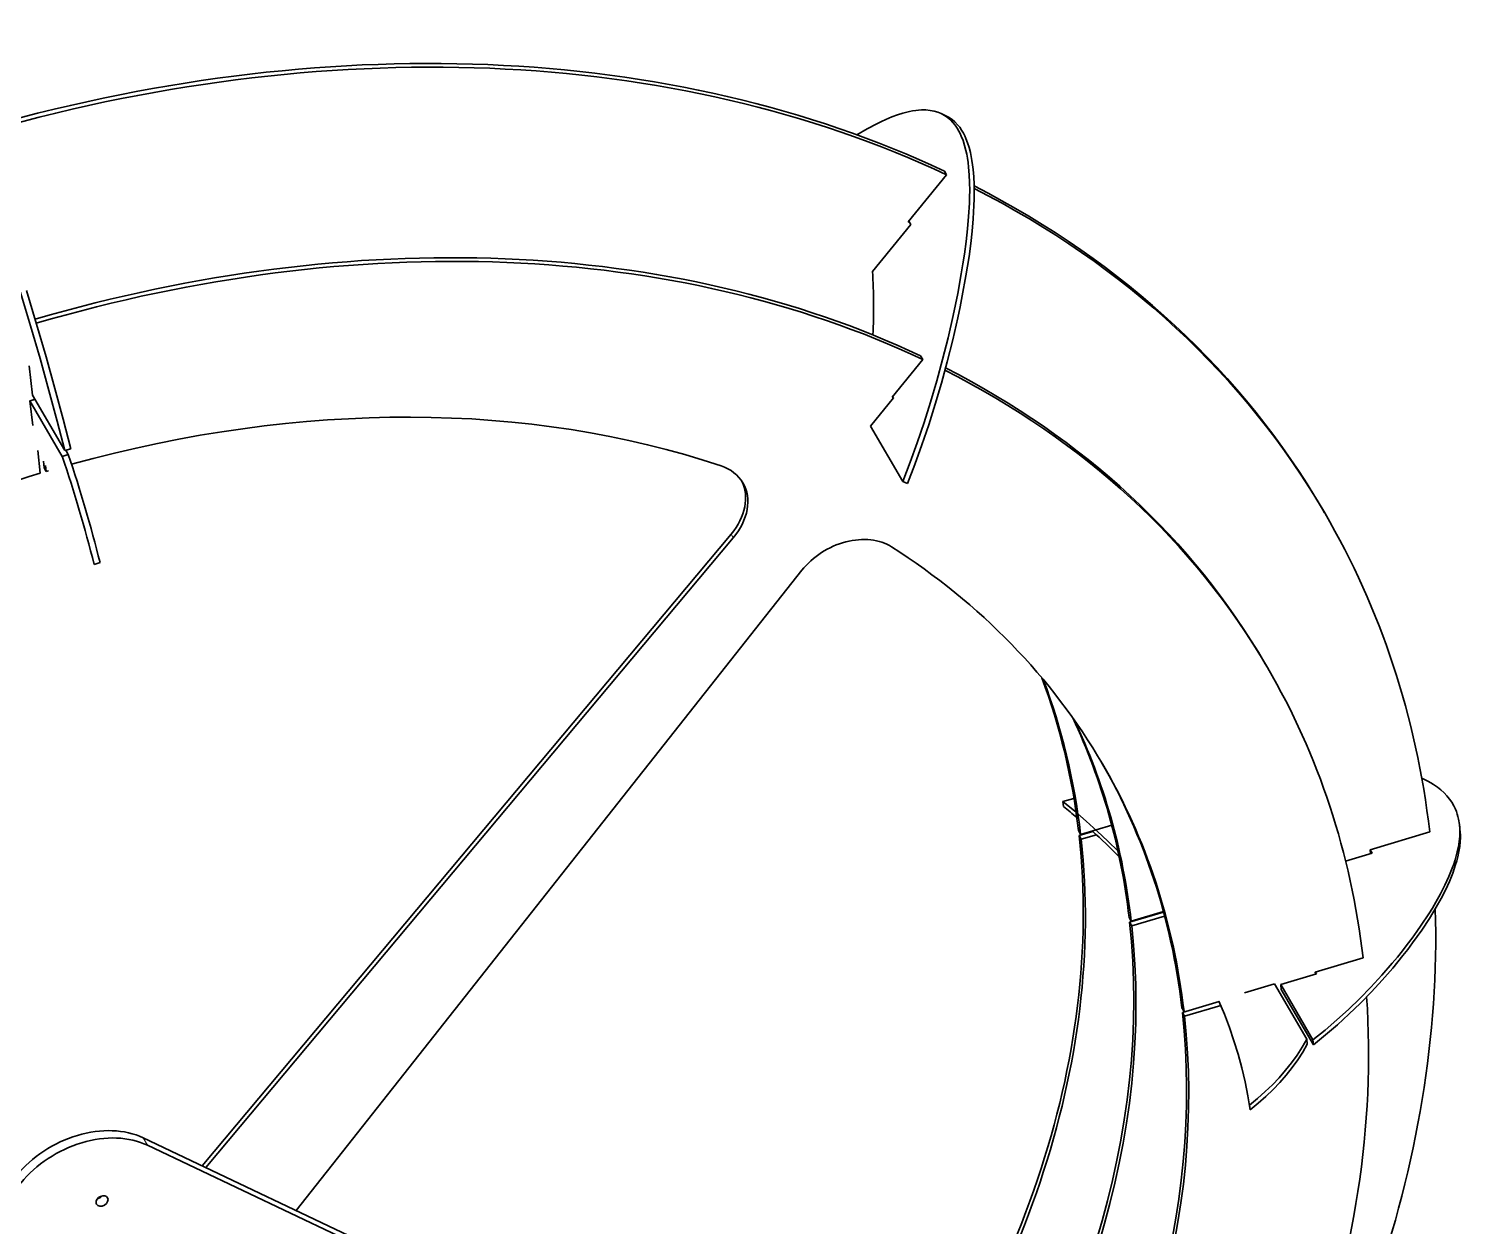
# Model space of a CAD drawing. Extents: x 95 to 1141, y 12 to 831.
# Drawn here: x 315.1 to 390, y 719.7 to 782.4 of the extents above; entities that cross this region are included whole.
import ezdxf

# ---------------------------------------------------------------- set-up
doc = ezdxf.new("R2010")
doc.units = 0

msp = doc.modelspace()

# ---------------------------------------------------------------- linework, layer by layer
at = {"color": 7, "lineweight": 35, "ltscale": 0.006677}
for p, q in [((362.815, 777.951), (363.057, 777.836)), ((360.802, 758.705), (361.043, 758.59))]:
    msp.add_line(p, q, dxfattribs=at)
at = {"color": 7, "lineweight": 35, "ltscale": 0.00559}
for p, q in [((363.09, 774.745), (362.977, 774.938)), ((361.842, 765.086), (361.73, 765.279)), ((382.877, 757.058), (382.764, 757.251)), ((379.881, 748.966), (379.768, 749.16)), ((370.136, 739.976), (370.023, 740.17)), ((372.756, 735.694), (372.643, 735.887)), ((372.784, 735.439), (372.672, 735.632)), ((375.546, 730.708), (375.433, 730.901))]:
    msp.add_line(p, q, dxfattribs=at)
at = {"color": 7, "lineweight": 35, "ltscale": 0.079412}
msp.add_line((363.09, 774.745), (361.085, 772.281), dxfattribs=at)
at = {"color": 7, "lineweight": 35, "ltscale": 0.079413}
msp.add_line((361.217, 772.148), (359.212, 769.684), dxfattribs=at)
at = {"color": 7, "lineweight": 35, "ltscale": 0.002063}
msp.add_line((361.16, 772.245), (361.085, 772.281), dxfattribs=at)
at = {"color": 7, "lineweight": 35, "ltscale": 0.004958}
msp.add_line((361.117, 772.319), (361.217, 772.148), dxfattribs=at)
at = {"color": 7, "lineweight": 35, "ltscale": 0.063529}
msp.add_line((361.842, 765.086), (360.239, 763.115), dxfattribs=at)
at = {"color": 7, "lineweight": 35, "ltscale": 0.03851}
msp.add_line((315.076, 764.744), (315.249, 763.213), dxfattribs=at)
at = {"color": 7, "lineweight": 35, "ltscale": 0.006743}
msp.add_line((315.121, 762.911), (315.38, 762.989), dxfattribs=at)
at = {"color": 7, "lineweight": 35, "ltscale": 0.032105}
msp.add_line((315.266, 761.635), (315.121, 762.911), dxfattribs=at)
at = {"color": 7, "lineweight": 35, "ltscale": 0.083842}
for p, q in [((315.121, 762.911), (316.812, 760.015)), ((359.111, 761.601), (360.802, 758.705)), ((380.248, 732.409), (381.939, 729.512)), ((380.575, 732.374), (382.265, 729.478))]:
    msp.add_line(p, q, dxfattribs=at)
at = {"color": 7, "lineweight": 35, "ltscale": 0.003776}
msp.add_line((315.227, 762.959), (315.372, 763.003), dxfattribs=at)
at = {"color": 7, "lineweight": 35, "ltscale": 0.000397758}
msp.add_line((315.229, 762.943), (315.227, 762.959), dxfattribs=at)
at = {"color": 7, "lineweight": 35, "ltscale": 0.08384}
for p, q in [((315.249, 763.213), (316.939, 760.317)), ((380.604, 732.119), (382.294, 729.223))]:
    msp.add_line(p, q, dxfattribs=at)
at = {"color": 7, "lineweight": 35, "ltscale": 0.000396242}
msp.add_line((315.344, 762.994), (315.346, 762.978), dxfattribs=at)
at = {"color": 7, "lineweight": 35, "ltscale": 0.047627}
msp.add_line((360.314, 763.079), (359.111, 761.601), dxfattribs=at)
at = {"color": 7, "lineweight": 35, "ltscale": 0.002084}
msp.add_line((360.314, 763.079), (360.239, 763.115), dxfattribs=at)
at = {"color": 7, "lineweight": 35, "ltscale": 0.002164}
msp.add_line((360.27, 763.154), (360.314, 763.079), dxfattribs=at)
at = {"color": 7, "lineweight": 35, "ltscale": 0.030076}
msp.add_line((315.66, 759.132), (315.525, 760.327), dxfattribs=at)
at = {"color": 7, "lineweight": 35, "ltscale": 0.008149}
for p, q in [((316.812, 760.015), (317.124, 760.108)), ((316.939, 760.317), (317.252, 760.41))]:
    msp.add_line(p, q, dxfattribs=at)
at = {"color": 7, "lineweight": 35, "ltscale": 0.006505}
msp.add_line((316.993, 760.333), (317.124, 760.108), dxfattribs=at)
at = {"color": 7, "lineweight": 35, "ltscale": 0.008805}
msp.add_line((315.82, 759.768), (315.86, 759.418), dxfattribs=at)
at = {"color": 7, "lineweight": 35, "ltscale": 0.005589}
for p, q in [((315.972, 759.225), (315.86, 759.418)), ((370.107, 740.232), (369.994, 740.425)), ((375.517, 730.964), (375.404, 731.157))]:
    msp.add_line(p, q, dxfattribs=at)
at = {"color": 7, "lineweight": 35, "ltscale": 0.007885}
msp.add_line((315.937, 759.538), (315.972, 759.225), dxfattribs=at)
at = {"color": 7, "lineweight": 35}
for p, q in [((324.126, 722.884), (351.816, 755.948)), ((324.323, 722.79), (351.929, 755.754)), ((329.05, 720.547), (355.52, 754.05)), ((321.043, 724.347), (346.899, 712.075)), ((321.269, 723.961), (347.124, 711.689))]:
    msp.add_line(p, q, dxfattribs=at)
at = {"color": 7, "lineweight": 13, "ltscale": 0.00559}
msp.add_line((351.929, 755.754), (351.816, 755.948), dxfattribs=at)
at = {"color": 7, "lineweight": 35, "ltscale": 0.00815}
msp.add_line((318.475, 754.36), (318.787, 754.453), dxfattribs=at)
at = {"color": 7, "lineweight": 35, "ltscale": 0.015025}
msp.add_line((369.18, 741.944), (369.755, 742.116), dxfattribs=at)
at = {"color": 7, "lineweight": 35, "ltscale": 0.00642}
for p, q in [((369.18, 741.944), (369.208, 741.689)), ((389.93, 740.754), (389.959, 740.499)), ((381.939, 729.512), (381.968, 729.257)), ((382.265, 729.478), (382.294, 729.223))]:
    msp.add_line(p, q, dxfattribs=at)
at = {"color": 7, "lineweight": 35, "ltscale": 0.018735}
msp.add_line((370.023, 740.17), (370.741, 740.384), dxfattribs=at)
at = {"color": 7, "lineweight": 35, "ltscale": 0.042421}
msp.add_line((370.107, 740.232), (371.733, 740.717), dxfattribs=at)
at = {"color": 7, "lineweight": 35, "ltscale": 0.08149}
msp.add_line((388.374, 740.357), (385.251, 739.424), dxfattribs=at)
at = {"color": 7, "lineweight": 35, "ltscale": 0.020691}
msp.add_line((370.136, 739.976), (370.929, 740.213), dxfattribs=at)
at = {"color": 7, "lineweight": 35, "ltscale": 0.036287}
msp.add_line((385.366, 739.246), (383.975, 738.831), dxfattribs=at)
at = {"color": 7, "lineweight": 35, "ltscale": 0.00518}
msp.add_line((385.251, 739.424), (385.274, 739.219), dxfattribs=at)
at = {"color": 7, "lineweight": 35, "ltscale": 0.005178}
msp.add_line((385.255, 739.426), (385.278, 739.22), dxfattribs=at)
at = {"color": 7, "lineweight": 35, "ltscale": 0.005246}
msp.add_line((385.26, 739.427), (385.366, 739.246), dxfattribs=at)
at = {"color": 7, "lineweight": 35, "ltscale": 0.046324}
msp.add_line((374.447, 736.162), (372.672, 735.632), dxfattribs=at)
at = {"color": 7, "lineweight": 35, "ltscale": 0.043895}
msp.add_line((372.756, 735.694), (374.438, 736.196), dxfattribs=at)
at = {"color": 7, "lineweight": 35, "ltscale": 0.044842}
msp.add_line((374.503, 735.952), (372.784, 735.439), dxfattribs=at)
at = {"color": 7, "lineweight": 35, "ltscale": 0.065198}
msp.add_line((384.888, 733.761), (382.389, 733.015), dxfattribs=at)
at = {"color": 7, "lineweight": 35, "ltscale": 0.048878}
msp.add_line((382.448, 732.933), (380.575, 732.374), dxfattribs=at)
at = {"color": 7, "lineweight": 35, "ltscale": 0.002419}
msp.add_line((382.389, 733.015), (382.4, 732.919), dxfattribs=at)
at = {"color": 7, "lineweight": 35, "ltscale": 0.002452}
msp.add_line((382.399, 733.018), (382.448, 732.933), dxfattribs=at)
at = {"color": 7, "lineweight": 35, "ltscale": 0.04075}
msp.add_line((378.686, 731.942), (380.248, 732.409), dxfattribs=at)
at = {"color": 7, "lineweight": 35, "ltscale": 0.006422}
for p, q in [((380.575, 732.374), (380.604, 732.119)), ((378.948, 726.066), (378.977, 725.811))]:
    msp.add_line(p, q, dxfattribs=at)
at = {"color": 7, "lineweight": 35, "ltscale": 0.05013}
msp.add_line((377.355, 731.475), (375.433, 730.901), dxfattribs=at)
at = {"color": 7, "lineweight": 35, "ltscale": 0.049447}
msp.add_line((377.441, 731.274), (375.546, 730.708), dxfattribs=at)
at = {"color": 7, "lineweight": 13, "ltscale": 0.011179}
msp.add_line((321.043, 724.347), (321.269, 723.961), dxfattribs=at)
at = {"color": 7, "lineweight": 35}
for points in [[(358.395, 776.843), (358.93, 777.156), (359.437, 777.425), (359.681, 777.543), (359.918, 777.651), (360.224, 777.777), (360.517, 777.885), (360.799, 777.974), (361.145, 778.061), (361.312, 778.093), (361.475, 778.118), (361.628, 778.134), (361.777, 778.143), (362.009, 778.142), (362.228, 778.122), (362.436, 778.083), (362.632, 778.026), (362.815, 777.951)], [(362.815, 777.951), (362.984, 777.86), (363.141, 777.752), (363.287, 777.628), (363.423, 777.487), (363.535, 777.348), (363.638, 777.197), (363.734, 777.034), (363.8, 776.904), (363.862, 776.768), (363.952, 776.536), (364.031, 776.288), (364.099, 776.024), (364.142, 775.825), (364.179, 775.619), (364.213, 775.387), (364.242, 775.147), (364.274, 774.756), (364.293, 774.348), (364.299, 773.923), (364.295, 773.594), (364.284, 773.257), (364.243, 772.561), (364.187, 771.921), (364.113, 771.264), (364.023, 770.594), (363.946, 770.084), (363.862, 769.57), (363.672, 768.533), (363.556, 767.955), (363.433, 767.377), (363.169, 766.224), (362.882, 765.083), (362.576, 763.959), (362.253, 762.857), (361.913, 761.78), (361.558, 760.728), (361.187, 759.703), (360.802, 758.705)], [(363.057, 777.836), (363.225, 777.745), (363.382, 777.637), (363.529, 777.513), (363.664, 777.372), (363.776, 777.234), (363.88, 777.083), (363.975, 776.92), (364.042, 776.79), (364.103, 776.653), (364.193, 776.421), (364.272, 776.173), (364.34, 775.91), (364.383, 775.711), (364.42, 775.504), (364.455, 775.272), (364.483, 775.032), (364.516, 774.642), (364.534, 774.233), (364.54, 773.808), (364.536, 773.479), (364.525, 773.142), (364.485, 772.446), (364.428, 771.806), (364.354, 771.149), (364.264, 770.479), (364.188, 769.97), (364.103, 769.456), (363.913, 768.419), (363.797, 767.841), (363.674, 767.262), (363.41, 766.109), (363.124, 764.969), (362.818, 763.845), (362.494, 762.743), (362.154, 761.665), (361.799, 760.613), (361.429, 759.588), (361.043, 758.59)], [(314.627, 768.597), (315.154, 766.844), (315.651, 765.129), (316.115, 763.466), (316.545, 761.861), (316.939, 760.317)], [(314.94, 768.69), (315.466, 766.937), (315.963, 765.223), (316.427, 763.56), (316.857, 761.954), (317.252, 760.41)], [(387.959, 743.167), (388.282, 743.009), (388.433, 742.925), (388.575, 742.837), (388.775, 742.7), (388.959, 742.556), (389.126, 742.404), (389.277, 742.246), (389.411, 742.081), (389.531, 741.91), (389.634, 741.732), (389.723, 741.548), (389.773, 741.422), (389.817, 741.294), (389.855, 741.162), (389.886, 741.028), (389.93, 740.754)], [(369.18, 741.944), (369.795, 741.437), (370.392, 740.925), (370.969, 740.405), (371.526, 739.879), (372.064, 739.347)], [(389.93, 740.754), (389.944, 740.601), (389.95, 740.445), (389.95, 740.284), (389.943, 740.12), (389.917, 739.855), (389.874, 739.585), (389.816, 739.309), (389.764, 739.106), (389.704, 738.9), (389.632, 738.679), (389.552, 738.455), (389.375, 738.017), (389.17, 737.573), (388.942, 737.125), (388.691, 736.676), (388.513, 736.375), (388.327, 736.075), (387.933, 735.478), (387.696, 735.139), (387.452, 734.802), (387.201, 734.468), (386.944, 734.138), (386.681, 733.811), (386.413, 733.488), (385.863, 732.854), (385.297, 732.24), (384.716, 731.645), (384.122, 731.071), (383.515, 730.518), (382.896, 729.987), (382.265, 729.478)], [(389.959, 740.499), (389.973, 740.346), (389.979, 740.19), (389.979, 740.029), (389.971, 739.865), (389.946, 739.6), (389.903, 739.329), (389.845, 739.054), (389.793, 738.851), (389.733, 738.645), (389.661, 738.424), (389.581, 738.2), (389.404, 737.762), (389.199, 737.318), (388.971, 736.87), (388.72, 736.42), (388.542, 736.12), (388.356, 735.82), (387.962, 735.223), (387.725, 734.884), (387.481, 734.547), (387.23, 734.213), (386.973, 733.883), (386.71, 733.556), (386.442, 733.233), (385.892, 732.599), (385.326, 731.985), (384.745, 731.39), (384.151, 730.816), (383.544, 730.263), (382.925, 729.732), (382.294, 729.223)], [(377.34, 731.508), (377.627, 730.823), (377.89, 730.13), (378.13, 729.43), (378.346, 728.722), (378.539, 728.006), (378.709, 727.282), (378.855, 726.55), (378.977, 725.811)], [(381.939, 729.512), (381.7, 729.093), (381.436, 728.681), (381.148, 728.278), (380.835, 727.882), (380.497, 727.495), (380.145, 727.126), (379.769, 726.765), (379.371, 726.412), (378.948, 726.066)], [(381.968, 729.257), (381.729, 728.837), (381.465, 728.426), (381.177, 728.022), (380.864, 727.627), (380.526, 727.239), (380.174, 726.871), (379.798, 726.51), (379.399, 726.156), (378.977, 725.811)]]:
    msp.add_lwpolyline(points, dxfattribs=at)
for centre, radius, start, end in [((329.368, 767.831), 29.902, 357.19946, 3.55331), ((248.329, 736.8), 72.311, 14.05454, 18.72633), ((248.641, 736.893), 72.311, 14.05454, 18.72633), ((346.394, 713.314), 36.409, 49.77454, 51.19943), ((349.264, 716.564), 32.073, 44.53531, 48.03531)]:
    msp.add_arc(centre, radius, start, end, dxfattribs=at)
for centre, major_axis, start_param, end_param in [((317.993, 719.44), (64.772, 37.811), 0.47116, 1.246188), ((318.106, 719.247), (64.772, 37.811), 0.47116, 1.246616), ((317.993, 719.44), (64.772, 37.811), 0.000007, 0.442152), ((318.106, 719.247), (64.772, 37.811), 0.000007, 0.444226), ((320.755, 714.71), (59.014, 34.45), 0.471377, 1.24569), ((320.867, 714.516), (59.014, 34.45), 0.471377, 1.246489), ((320.867, 714.516), (59.014, 34.45), 0.000007, 0.4477), ((320.755, 714.71), (59.014, 34.45), 0.000007, 0.444711), ((320.867, 714.516), (50.378, 29.408), 0.574832, 1.227336), ((320.867, 714.516), (50.378, 29.408), 1.257193, 1.93384), ((320.867, 714.516), (50.378, 29.408), 1.249464, 1.251479), ((349.551, 756.942), (2.879, 1.68), 6.283159, 6.858017), ((349.438, 757.135), (2.879, 1.68), 5.163873, 6.237784), ((349.551, 756.942), (2.879, 1.68), 5.163873, 6.283159), ((318.106, 719.247), (64.772, 37.811), 5.968947, 6.283193), ((357.967, 752.948), (2.879, 1.68), 0.363043, 2.057187), ((320.867, 714.516), (50.378, 29.408), 6.283114, 6.646229), ((320.867, 714.516), (59.014, 34.45), 5.969164, 6.283192), ((315.344, 723.978), (50.378, 29.408), 5.969582, 6.156243), ((315.457, 723.784), (50.378, 29.408), 5.969582, 6.158848), ((317.993, 719.441), (50.378, 29.408), 5.96957, 6.217219), ((318.106, 719.248), (50.378, 29.408), 5.96957, 6.219801), ((320.755, 714.71), (50.378, 29.408), 5.969582, 6.2806), ((320.867, 714.516), (50.378, 29.408), 5.969582, 6.283114), ((315.344, 723.978), (50.378, 29.408), 5.193104, 5.963868), ((315.457, 723.784), (50.378, 29.408), 5.19544, 5.963868), ((318.106, 719.247), (64.772, 37.811), 5.235015, 5.899549), ((317.993, 719.44), (50.378, 29.408), 5.248044, 5.96388), ((318.106, 719.246), (50.378, 29.408), 5.250384, 5.96388), ((320.867, 714.516), (59.014, 34.45), 5.183766, 5.930449), ((320.755, 714.71), (50.378, 29.408), 5.287221, 5.963868), ((320.867, 714.516), (50.378, 29.408), 5.287221, 5.963868), ((318.036, 720.651), (-4.318, -2.521), 3.61053, 5.181327), ((318.262, 720.265), (-4.318, -2.521), 3.61053, 5.181327), ((318.894, 721.042), (-0.288, -0.168), 3.141626, 5.966725), ((318.894, 721.042), (-0.288, -0.168), 5.966725, 6.283219), ((318.894, 721.042), (-0.288, -0.168), 0.000034, 3.141626), ((318.669, 721.429), (-0.288, -0.168), 1.128993, 2.012185)]:
    msp.add_ellipse(centre, major_axis=major_axis, ratio=0.741704, start_param=start_param, end_param=end_param, dxfattribs=at)

doc.saveas('drawing.dxf')
